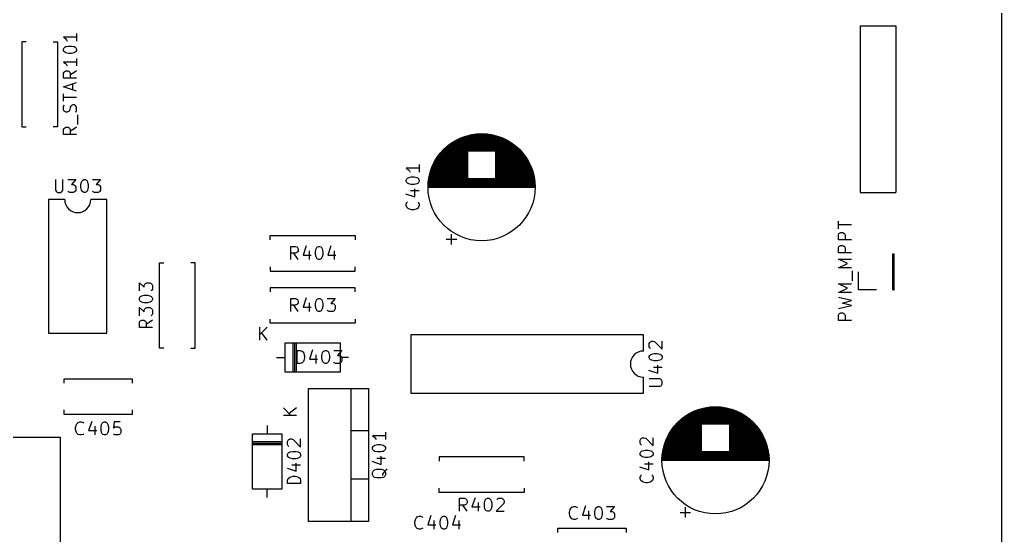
# Model space of a CAD drawing. Header units: metres. Extents: x 0 to 202, y 0 to 131.
# Drawn here: x 126.7 to 202.2, y 43.5 to 83.2 of the extents above; entities that cross this region are included whole.
import ezdxf

# ---------------------------------------------------------------- set-up
doc = ezdxf.new("R2010")
doc.units = ezdxf.units.M

msp = doc.modelspace()

# ---------------------------------------------------------------- linework, layer by layer
at = {"layer": 'OUTLINE'}
msp.add_line((202.2, 126), (202.2, 33.9196), dxfattribs=at)
at = {"layer": 'SILK'}
for p, q in [((191.3266, 82.7069), (191.3266, 69.8969)), ((191.3266, 82.7069), (194.0866, 82.7069)), ((194.0866, 82.7069), (194.0866, 69.8969)), ((131.0248, 81.819), (130.0248, 81.819)), ((130.0248, 81.819), (130.1677, 81.7238)), ((130.1677, 81.7238), (130.2629, 81.6286)), ((130.2629, 81.6286), (130.3105, 81.5333)), ((131.0248, 82.1048), (131.0248, 81.5333)), ((126.83, 81.47), (126.83, 74.93)), ((127.16, 81.47), (126.83, 81.47)), ((129.24, 81.47), (129.57, 81.47)), ((129.57, 81.47), (129.57, 74.93)), ((130.0248, 80.9143), (130.0724, 81.0095)), ((130.0248, 80.819), (130.0248, 80.9143)), ((130.0724, 81.0095), (130.1201, 81.0571)), ((130.1201, 81.0571), (130.2153, 81.1048)), ((130.2153, 81.1048), (130.4058, 81.1524)), ((130.4058, 81.1524), (130.6439, 81.1524)), ((130.6439, 81.1524), (130.8343, 81.1048)), ((130.8343, 81.1048), (130.9296, 81.0571)), ((130.9296, 81.0571), (130.9772, 81.0095)), ((130.9772, 81.0095), (131.0248, 80.9143)), ((131.0248, 80.9143), (131.0248, 80.819)), ((130.0724, 80.7238), (130.0248, 80.819)), ((130.1201, 80.6762), (130.0724, 80.7238)), ((130.2153, 80.6286), (130.1201, 80.6762)), ((130.4058, 80.581), (130.2153, 80.6286)), ((130.6439, 80.581), (130.4058, 80.581)), ((130.8343, 80.6286), (130.6439, 80.581)), ((130.9296, 80.6762), (130.8343, 80.6286)), ((130.9772, 80.7238), (130.9296, 80.6762)), ((131.0248, 80.819), (130.9772, 80.7238)), ((131.0248, 80.2), (131.0248, 79.6286)), ((131.0248, 79.9143), (130.0248, 79.9143)), ((130.0248, 79.9143), (130.1677, 79.819)), ((130.1677, 79.819), (130.2629, 79.7238)), ((130.2629, 79.7238), (130.3105, 79.6286)), ((130.0248, 79.0571), (130.0724, 79.1524)), ((130.0248, 78.6762), (130.0248, 79.0571)), ((131.0248, 78.6762), (130.0248, 78.6762)), ((130.0724, 79.1524), (130.1201, 79.2)), ((130.1201, 79.2), (130.2153, 79.2476)), ((130.2153, 79.2476), (130.3582, 79.2476)), ((130.3582, 79.2476), (130.4534, 79.2)), ((130.4534, 79.2), (130.501, 79.1524)), ((130.501, 79.1524), (130.5486, 79.0571)), ((131.0248, 79.2476), (130.5486, 78.9143)), ((130.5486, 79.0571), (130.5486, 78.6762)), ((130.0248, 78.0095), (131.0248, 78.3429)), ((131.0248, 77.6762), (130.0248, 78.0095)), ((130.7391, 77.7714), (130.7391, 78.2476)), ((130.0248, 76.9143), (130.0248, 77.4857)), ((131.0248, 77.2), (130.0248, 77.2)), ((130.0248, 76.4857), (130.0724, 76.6286)), ((130.0248, 76.2476), (130.0248, 76.4857)), ((130.5486, 76.4381), (130.501, 76.2476)), ((130.5962, 76.5333), (130.5486, 76.4381)), ((130.6439, 76.581), (130.5962, 76.5333)), ((130.7391, 76.6286), (130.6439, 76.581)), ((130.8343, 76.6286), (130.7391, 76.6286)), ((130.9296, 76.581), (130.8343, 76.6286)), ((130.9772, 76.5333), (130.9296, 76.581)), ((131.0248, 76.4381), (130.9772, 76.5333)), ((131.0248, 76.2), (131.0248, 76.4381)), ((130.0724, 76.1524), (130.0248, 76.2476)), ((130.1201, 76.1048), (130.0724, 76.1524)), ((130.2153, 76.0571), (130.1201, 76.1048)), ((130.3105, 76.0571), (130.2153, 76.0571)), ((130.4058, 76.1048), (130.3105, 76.0571)), ((130.4534, 76.1524), (130.4058, 76.1048)), ((130.501, 76.2476), (130.4534, 76.1524)), ((130.9772, 76.0571), (131.0248, 76.2)), ((131.1201, 75.1048), (131.1201, 75.8667)), ((126.83, 74.93), (127.16, 74.93)), ((129.57, 74.93), (129.24, 74.93)), ((130.0248, 74.7238), (130.0724, 74.819)), ((130.0724, 74.819), (130.1201, 74.8667)), ((130.1201, 74.8667), (130.2153, 74.9143)), ((130.2153, 74.9143), (130.3582, 74.9143)), ((130.3582, 74.9143), (130.4534, 74.8667)), ((130.4534, 74.8667), (130.501, 74.819)), ((130.501, 74.819), (130.5486, 74.7238)), ((131.0248, 74.9143), (130.5486, 74.581)), ((130.0248, 74.3429), (130.0248, 74.7238)), ((131.0248, 74.3429), (130.0248, 74.3429)), ((130.5486, 74.7238), (130.5486, 74.3429)), ((160.556, 74.0573), (163.844, 74.0573)), ((160.648, 74.0973), (163.752, 74.0973)), ((160.747, 74.1373), (163.653, 74.1373)), ((160.854, 74.1773), (163.546, 74.1773)), ((160.972, 74.2173), (163.428, 74.2173)), ((161.103, 74.2573), (163.297, 74.2573)), ((161.253, 74.2973), (163.147, 74.2973)), ((161.432, 74.3373), (162.968, 74.3373)), ((161.667, 74.3773), (162.733, 74.3773)), ((159.416, 73.2973), (164.984, 73.2973)), ((159.459, 73.3373), (164.941, 73.3373)), ((159.504, 73.3773), (164.896, 73.3773)), ((159.549, 73.4173), (164.851, 73.4173)), ((159.596, 73.4573), (164.804, 73.4573)), ((159.645, 73.4973), (164.755, 73.4973)), ((159.695, 73.5373), (164.705, 73.5373)), ((159.747, 73.5773), (164.653, 73.5773)), ((159.8, 73.6173), (164.6, 73.6173)), ((159.856, 73.6573), (164.544, 73.6573)), ((159.913, 73.6973), (164.487, 73.6973)), ((159.973, 73.7373), (164.427, 73.7373)), ((160.035, 73.7773), (164.365, 73.7773)), ((160.099, 73.8173), (164.301, 73.8173)), ((160.166, 73.8573), (164.234, 73.8573)), ((160.236, 73.8973), (164.164, 73.8973)), ((160.31, 73.9373), (164.09, 73.9373)), ((160.387, 73.9773), (164.013, 73.9773)), ((160.469, 74.0173), (163.931, 74.0173)), ((158.782, 72.5373), (161.16, 72.5373)), ((158.808, 72.5773), (161.16, 72.5773)), ((158.835, 72.6173), (161.16, 72.6173)), ((158.863, 72.6573), (161.16, 72.6573)), ((158.891, 72.6973), (161.16, 72.6973)), ((158.92, 72.7373), (161.16, 72.7373)), ((158.95, 72.7773), (161.16, 72.7773)), ((158.981, 72.8173), (161.16, 72.8173)), ((159.012, 72.8573), (161.16, 72.8573)), ((159.044, 72.8973), (161.16, 72.8973)), ((159.077, 72.9373), (161.16, 72.9373)), ((159.111, 72.9773), (161.16, 72.9773)), ((159.145, 73.0173), (161.16, 73.0173)), ((159.181, 73.0573), (161.16, 73.0573)), ((159.218, 73.0973), (165.182, 73.0973)), ((159.255, 73.1373), (165.145, 73.1373)), ((159.294, 73.1773), (165.106, 73.1773)), ((159.333, 73.2173), (165.067, 73.2173)), ((159.374, 73.2573), (165.026, 73.2573)), ((163.24, 73.0573), (165.219, 73.0573)), ((163.24, 73.0173), (165.255, 73.0173)), ((163.24, 72.9773), (165.289, 72.9773)), ((163.24, 72.9373), (165.323, 72.9373)), ((163.24, 72.8973), (165.356, 72.8973)), ((163.24, 72.8573), (165.388, 72.8573)), ((163.24, 72.8173), (165.419, 72.8173)), ((163.24, 72.7773), (165.45, 72.7773)), ((163.24, 72.7373), (165.48, 72.7373)), ((163.24, 72.6973), (165.509, 72.6973)), ((163.24, 72.6573), (165.537, 72.6573)), ((163.24, 72.6173), (165.565, 72.6173)), ((163.24, 72.5773), (165.592, 72.5773)), ((163.24, 72.5373), (165.618, 72.5373)), ((157.4048, 72.0354), (157.4048, 71.464)), ((158.395, 71.7773), (161.16, 71.7773)), ((158.411, 71.8173), (161.16, 71.8173)), ((158.427, 71.8573), (161.16, 71.8573)), ((158.443, 71.8973), (161.16, 71.8973)), ((158.46, 71.9373), (161.16, 71.9373)), ((158.478, 71.9773), (161.16, 71.9773)), ((158.496, 72.0173), (161.16, 72.0173)), ((158.515, 72.0573), (161.16, 72.0573)), ((158.534, 72.0973), (161.16, 72.0973)), ((158.554, 72.1373), (161.16, 72.1373)), ((158.574, 72.1773), (161.16, 72.1773)), ((158.595, 72.2173), (161.16, 72.2173)), ((158.616, 72.2573), (161.16, 72.2573)), ((158.638, 72.2973), (161.16, 72.2973)), ((158.661, 72.3373), (161.16, 72.3373)), ((158.684, 72.3773), (161.16, 72.3773)), ((158.707, 72.4173), (161.16, 72.4173)), ((158.732, 72.4573), (161.16, 72.4573)), ((158.757, 72.4973), (161.16, 72.4973)), ((163.24, 72.4973), (165.643, 72.4973)), ((163.24, 72.4573), (165.668, 72.4573)), ((163.24, 72.4173), (165.693, 72.4173)), ((163.24, 72.3773), (165.716, 72.3773)), ((163.24, 72.3373), (165.739, 72.3373)), ((163.24, 72.2973), (165.762, 72.2973)), ((163.24, 72.2573), (165.784, 72.2573)), ((163.24, 72.2173), (165.805, 72.2173)), ((163.24, 72.1773), (165.826, 72.1773)), ((163.24, 72.1373), (165.846, 72.1373)), ((163.24, 72.0973), (165.866, 72.0973)), ((163.24, 72.0573), (165.885, 72.0573)), ((163.24, 72.0173), (165.904, 72.0173)), ((163.24, 71.9773), (165.922, 71.9773)), ((163.24, 71.9373), (165.94, 71.9373)), ((163.24, 71.8973), (165.957, 71.8973)), ((163.24, 71.8573), (165.973, 71.8573)), ((163.24, 71.8173), (165.989, 71.8173)), ((163.24, 71.7773), (166.005, 71.7773)), ((157.4048, 71.7497), (156.4048, 71.7497)), ((156.4048, 71.7497), (156.5477, 71.6544)), ((156.5001, 70.9878), (156.5953, 71.0354)), ((156.5477, 71.6544), (156.6429, 71.5592)), ((156.5953, 71.0354), (156.7858, 71.083)), ((156.6429, 71.5592), (156.6905, 71.464)), ((156.7858, 71.083), (157.0239, 71.083)), ((157.0239, 71.083), (157.2143, 71.0354)), ((157.2143, 71.0354), (157.3096, 70.9878)), ((158.183, 71.0173), (161.16, 71.0173)), ((158.191, 71.0573), (161.16, 71.0573)), ((158.198, 71.0973), (161.16, 71.0973)), ((158.207, 71.1373), (161.16, 71.1373)), ((158.215, 71.1773), (161.16, 71.1773)), ((158.224, 71.2173), (161.16, 71.2173)), ((158.233, 71.2573), (161.16, 71.2573)), ((158.243, 71.2973), (161.16, 71.2973)), ((158.253, 71.3373), (161.16, 71.3373)), ((158.264, 71.3773), (161.16, 71.3773)), ((158.275, 71.4173), (161.16, 71.4173)), ((158.287, 71.4573), (161.16, 71.4573)), ((158.299, 71.4973), (161.16, 71.4973)), ((158.311, 71.5373), (161.16, 71.5373)), ((158.324, 71.5773), (161.16, 71.5773)), ((158.337, 71.6173), (161.16, 71.6173)), ((158.351, 71.6573), (161.16, 71.6573)), ((158.365, 71.6973), (161.16, 71.6973)), ((158.38, 71.7373), (161.16, 71.7373)), ((163.24, 71.7373), (166.02, 71.7373)), ((163.24, 71.6973), (166.035, 71.6973)), ((163.24, 71.6573), (166.049, 71.6573)), ((163.24, 71.6173), (166.063, 71.6173)), ((163.24, 71.5773), (166.076, 71.5773)), ((163.24, 71.5373), (166.089, 71.5373)), ((163.24, 71.4973), (166.101, 71.4973)), ((163.24, 71.4573), (166.113, 71.4573)), ((163.24, 71.4173), (166.125, 71.4173)), ((163.24, 71.3773), (166.136, 71.3773)), ((163.24, 71.3373), (166.147, 71.3373)), ((163.24, 71.2973), (166.157, 71.2973)), ((163.24, 71.2573), (166.167, 71.2573)), ((163.24, 71.2173), (166.176, 71.2173)), ((163.24, 71.1773), (166.185, 71.1773)), ((163.24, 71.1373), (166.193, 71.1373)), ((163.24, 71.0973), (166.202, 71.0973)), ((163.24, 71.0573), (166.209, 71.0573)), ((163.24, 71.0173), (166.217, 71.0173)), ((129.4057, 70.8852), (129.4057, 70.0757)), ((129.9771, 70.0757), (129.9771, 70.8852)), ((130.3581, 70.8852), (130.9771, 70.8852)), ((130.9771, 70.8852), (130.6438, 70.5042)), ((130.6438, 70.5042), (130.7867, 70.5042)), ((130.7867, 70.5042), (130.8819, 70.4566)), ((130.8819, 70.4566), (130.9295, 70.409)), ((130.9295, 70.409), (130.9771, 70.3138)), ((130.9771, 70.3138), (130.9771, 70.0757)), ((131.3581, 70.5042), (131.4057, 70.6947)), ((131.3581, 70.2661), (131.3581, 70.5042)), ((131.4057, 70.0757), (131.3581, 70.2661)), ((131.4057, 70.6947), (131.4533, 70.7899)), ((131.4533, 70.7899), (131.501, 70.8376)), ((131.501, 70.8376), (131.5962, 70.8852)), ((131.5962, 70.8852), (131.6914, 70.8852)), ((131.6914, 70.8852), (131.7867, 70.8376)), ((131.7867, 70.8376), (131.8343, 70.7899)), ((131.8343, 70.7899), (131.8819, 70.6947)), ((131.8819, 70.6947), (131.9295, 70.5042)), ((131.9295, 70.2661), (131.8819, 70.0757)), ((131.9295, 70.5042), (131.9295, 70.2661)), ((132.2629, 70.8852), (132.8819, 70.8852)), ((132.8819, 70.8852), (132.5486, 70.5042)), ((132.5486, 70.5042), (132.6914, 70.5042)), ((132.6914, 70.5042), (132.7867, 70.4566)), ((132.7867, 70.4566), (132.8343, 70.409)), ((132.8343, 70.409), (132.8819, 70.3138)), ((132.8819, 70.3138), (132.8819, 70.0757)), ((156.4048, 70.8449), (156.4524, 70.9402)), ((156.4048, 70.7497), (156.4048, 70.8449)), ((156.4524, 70.6544), (156.4048, 70.7497)), ((156.4524, 70.9402), (156.5001, 70.9878)), ((156.5001, 70.6068), (156.4524, 70.6544)), ((156.5953, 70.5592), (156.5001, 70.6068)), ((156.7858, 70.5116), (156.5953, 70.5592)), ((157.0239, 70.5116), (156.7858, 70.5116)), ((157.2143, 70.5592), (157.0239, 70.5116)), ((157.3096, 70.6068), (157.2143, 70.5592)), ((157.3096, 70.9878), (157.3572, 70.9402)), ((157.3572, 70.6544), (157.3096, 70.6068)), ((157.3572, 70.9402), (157.4048, 70.8449)), ((157.4048, 70.7497), (157.3572, 70.6544)), ((157.4048, 70.8449), (157.4048, 70.7497)), ((158.12, 70.3373), (166.28, 70.3373)), ((158.12, 70.2973), (166.28, 70.2973)), ((158.121, 70.3773), (166.279, 70.3773)), ((158.122, 70.4173), (166.278, 70.4173)), ((158.123, 70.4573), (166.277, 70.4573)), ((158.125, 70.4973), (166.275, 70.4973)), ((158.127, 70.5373), (166.273, 70.5373)), ((158.13, 70.5773), (166.27, 70.5773)), ((158.132, 70.6173), (166.268, 70.6173)), ((158.136, 70.6573), (166.264, 70.6573)), ((158.139, 70.6973), (166.261, 70.6973)), ((158.144, 70.7373), (166.256, 70.7373)), ((158.148, 70.7773), (166.252, 70.7773)), ((158.153, 70.8173), (166.247, 70.8173)), ((158.158, 70.8573), (166.242, 70.8573)), ((158.164, 70.8973), (166.236, 70.8973)), ((158.17, 70.9373), (166.23, 70.9373)), ((158.177, 70.9773), (166.223, 70.9773)), ((129.4057, 70.0757), (129.4533, 69.9804)), ((129.4533, 69.9804), (129.501, 69.9328)), ((129.501, 69.9328), (129.5962, 69.8852)), ((129.5962, 69.8852), (129.7867, 69.8852)), ((129.7867, 69.8852), (129.8819, 69.9328)), ((129.8819, 69.9328), (129.9295, 69.9804)), ((129.9295, 69.9804), (129.9771, 70.0757)), ((130.4057, 69.9328), (130.3581, 69.9804)), ((130.501, 69.8852), (130.4057, 69.9328)), ((130.7867, 69.8852), (130.501, 69.8852)), ((130.8819, 69.9328), (130.7867, 69.8852)), ((130.9295, 69.9804), (130.8819, 69.9328)), ((130.9771, 70.0757), (130.9295, 69.9804)), ((131.4533, 69.9804), (131.4057, 70.0757)), ((131.501, 69.9328), (131.4533, 69.9804)), ((131.5962, 69.8852), (131.501, 69.9328)), ((131.6914, 69.8852), (131.5962, 69.8852)), ((131.7867, 69.9328), (131.6914, 69.8852)), ((131.8343, 69.9804), (131.7867, 69.9328)), ((131.8819, 70.0757), (131.8343, 69.9804)), ((132.3105, 69.9328), (132.2629, 69.9804)), ((132.4057, 69.8852), (132.3105, 69.9328)), ((132.6914, 69.8852), (132.4057, 69.8852)), ((132.7867, 69.9328), (132.6914, 69.8852)), ((132.8343, 69.9804), (132.7867, 69.9328)), ((132.8819, 70.0757), (132.8343, 69.9804)), ((156.3572, 69.7973), (157.0715, 69.5592)), ((156.7382, 70.0354), (157.4048, 70.0354)), ((157.0715, 69.5592), (157.0715, 70.1783)), ((191.3266, 69.8969), (194.0866, 69.8969)), ((128.87, 69.34), (128.87, 59.06)), ((130.12, 69.34), (128.87, 69.34)), ((133.37, 69.34), (132.12, 69.34)), ((133.37, 59.06), (133.37, 69.34)), ((156.4048, 68.9878), (156.4524, 69.1306)), ((156.4048, 68.8925), (156.4048, 68.9878)), ((156.4524, 68.7497), (156.4048, 68.8925)), ((156.4524, 69.1306), (156.5001, 69.1783)), ((157.3096, 69.1783), (157.3572, 69.1306)), ((157.3572, 69.1306), (157.4048, 68.9878)), ((157.4048, 68.8925), (157.3572, 68.7497)), ((157.4048, 68.9878), (157.4048, 68.8925)), ((156.5477, 68.6544), (156.4524, 68.7497)), ((156.6429, 68.6068), (156.5477, 68.6544)), ((156.8334, 68.5592), (156.6429, 68.6068)), ((156.9762, 68.5592), (156.8334, 68.5592)), ((157.1667, 68.6068), (156.9762, 68.5592)), ((157.262, 68.6544), (157.1667, 68.6068)), ((157.3572, 68.7497), (157.262, 68.6544)), ((189.6548, 67.1052), (189.6548, 67.6767)), ((190.6548, 67.3909), (189.6548, 67.3909)), ((145.93, 66.57), (152.47, 66.57)), ((145.93, 66.24), (145.93, 66.57)), ((152.47, 66.57), (152.47, 66.24)), ((159.885, 65.8876), (159.885, 66.6876)), ((189.6548, 66.629), (189.7024, 66.7243)), ((189.6548, 66.2481), (189.6548, 66.629)), ((189.7024, 66.7243), (189.7501, 66.7719)), ((189.7501, 66.7719), (189.8453, 66.8195)), ((189.8453, 66.8195), (189.9882, 66.8195)), ((189.9882, 66.8195), (190.0834, 66.7719)), ((190.0834, 66.7719), (190.131, 66.7243)), ((190.131, 66.7243), (190.1786, 66.629)), ((190.1786, 66.629), (190.1786, 66.2481)), ((147.5095, 64.7452), (147.5095, 65.7452)), ((147.5095, 65.7452), (147.8905, 65.7452)), ((147.8905, 65.7452), (147.9857, 65.6976)), ((148.7, 65.7928), (148.4619, 65.0785)), ((149.5571, 65.6976), (149.6524, 65.7452)), ((149.6524, 65.7452), (149.7476, 65.7452)), ((149.7476, 65.7452), (149.8429, 65.6976)), ((150.6048, 65.7928), (150.3667, 65.0785)), ((159.485, 66.2876), (160.285, 66.2876)), ((190.6548, 66.2481), (189.6548, 66.2481)), ((189.7024, 65.7243), (189.7501, 65.7719)), ((189.7501, 65.7719), (189.8453, 65.8195)), ((189.8453, 65.8195), (189.9882, 65.8195)), ((189.9882, 65.8195), (190.0834, 65.7719)), ((190.0834, 65.7719), (190.131, 65.7243)), ((147.8905, 65.2214), (147.5095, 65.2214)), ((148.081, 64.7452), (147.7476, 65.2214)), ((147.9857, 65.269), (147.8905, 65.2214)), ((147.9857, 65.6976), (148.0333, 65.6499)), ((148.0333, 65.3166), (147.9857, 65.269)), ((148.0333, 65.6499), (148.081, 65.5547)), ((148.081, 65.4118), (148.0333, 65.3166)), ((148.081, 65.5547), (148.081, 65.4118)), ((148.4619, 65.0785), (149.081, 65.0785)), ((148.9381, 65.4118), (148.9381, 64.7452)), ((149.4143, 65.3642), (149.4619, 65.5547)), ((149.4143, 65.1261), (149.4143, 65.3642)), ((149.4619, 64.9357), (149.4143, 65.1261)), ((149.4619, 65.5547), (149.5095, 65.6499)), ((149.5095, 65.6499), (149.5571, 65.6976)), ((149.8429, 65.6976), (149.8905, 65.6499)), ((149.8905, 65.6499), (149.9381, 65.5547)), ((149.9381, 65.5547), (149.9857, 65.3642)), ((149.9857, 65.1261), (149.9381, 64.9357)), ((149.9857, 65.3642), (149.9857, 65.1261)), ((150.3667, 65.0785), (150.9857, 65.0785)), ((150.8429, 65.4118), (150.8429, 64.7452)), ((189.6548, 65.629), (189.7024, 65.7243)), ((189.6548, 65.2481), (189.6548, 65.629)), ((190.6548, 65.2481), (189.6548, 65.2481)), ((190.131, 65.7243), (190.1786, 65.629)), ((190.1786, 65.629), (190.1786, 65.2481)), ((193.85, 65.1757), (193.96, 65.1757)), ((193.85, 62.4157), (193.85, 65.1757)), ((193.96, 62.4157), (193.96, 65.1757)), ((137.41, 64.47), (137.74, 64.47)), ((137.41, 57.93), (137.41, 64.47)), ((140.15, 64.47), (139.82, 64.47)), ((140.15, 57.93), (140.15, 64.47)), ((149.5095, 64.8404), (149.4619, 64.9357)), ((149.5571, 64.7928), (149.5095, 64.8404)), ((149.6524, 64.7452), (149.5571, 64.7928)), ((149.7476, 64.7452), (149.6524, 64.7452)), ((149.8429, 64.7928), (149.7476, 64.7452)), ((149.8905, 64.8404), (149.8429, 64.7928)), ((149.9381, 64.9357), (149.8905, 64.8404)), ((190.3691, 64.4386), (189.6548, 64.7719)), ((189.6548, 64.7719), (190.6548, 64.7719)), ((189.6548, 64.1052), (190.3691, 64.4386)), ((145.93, 64.16), (145.93, 63.83)), ((145.93, 63.83), (152.47, 63.83)), ((152.47, 63.83), (152.47, 64.16)), ((190.6548, 64.1052), (189.6548, 64.1052)), ((190.7501, 63.1052), (190.7501, 63.8671)), ((191.2, 62.4157), (191.2, 63.7957)), ((135.8648, 62.319), (135.8648, 62.9381)), ((135.8648, 62.9381), (136.2458, 62.6048)), ((136.2458, 62.7476), (136.2934, 62.8429)), ((136.2458, 62.6048), (136.2458, 62.7476)), ((136.2934, 62.8429), (136.341, 62.8905)), ((136.341, 62.8905), (136.4362, 62.9381)), ((136.4362, 62.9381), (136.6743, 62.9381)), ((136.6743, 62.9381), (136.7696, 62.8905)), ((136.7696, 62.8905), (136.8172, 62.8429)), ((136.8172, 62.8429), (136.8648, 62.7476)), ((136.8648, 62.7476), (136.8648, 62.4619)), ((190.3691, 62.5338), (189.6548, 62.8671)), ((189.6548, 62.8671), (190.6548, 62.8671)), ((136.0553, 61.9381), (136.2458, 61.9857)), ((136.2458, 61.9857), (136.4839, 61.9857)), ((136.4839, 61.9857), (136.6743, 61.9381)), ((136.8172, 62.3667), (136.7696, 62.319)), ((136.8648, 62.4619), (136.8172, 62.3667)), ((145.93, 62.57), (145.93, 62.24)), ((152.47, 62.57), (145.93, 62.57)), ((152.47, 62.24), (152.47, 62.57)), ((189.6548, 62.2005), (190.3691, 62.5338)), ((190.6548, 62.2005), (189.6548, 62.2005)), ((192.58, 62.4157), (191.2, 62.4157)), ((193.85, 62.4157), (193.96, 62.4157)), ((135.8648, 61.7476), (135.9124, 61.8429)), ((135.8648, 61.6524), (135.8648, 61.7476)), ((135.9124, 61.5571), (135.8648, 61.6524)), ((135.9124, 61.8429), (135.9601, 61.8905)), ((135.9601, 61.5095), (135.9124, 61.5571)), ((135.9601, 61.8905), (136.0553, 61.9381)), ((136.0553, 61.4619), (135.9601, 61.5095)), ((136.2458, 61.4143), (136.0553, 61.4619)), ((136.4839, 61.4143), (136.2458, 61.4143)), ((136.6743, 61.4619), (136.4839, 61.4143)), ((136.6743, 61.9381), (136.7696, 61.8905)), ((136.7696, 61.5095), (136.6743, 61.4619)), ((136.7696, 61.8905), (136.8172, 61.8429)), ((136.8172, 61.5571), (136.7696, 61.5095)), ((136.8172, 61.8429), (136.8648, 61.7476)), ((136.8648, 61.6524), (136.8172, 61.5571)), ((136.8648, 61.7476), (136.8648, 61.6524)), ((147.5095, 60.7452), (147.5095, 61.7452)), ((147.5095, 61.7452), (147.8905, 61.7452)), ((147.8905, 61.2214), (147.5095, 61.2214)), ((148.081, 60.7452), (147.7476, 61.2214)), ((147.8905, 61.7452), (147.9857, 61.6976)), ((147.9857, 61.269), (147.8905, 61.2214)), ((147.9857, 61.6976), (148.0333, 61.6499)), ((148.0333, 61.3166), (147.9857, 61.269)), ((148.0333, 61.6499), (148.081, 61.5547)), ((148.081, 61.4118), (148.0333, 61.3166)), ((148.081, 61.5547), (148.081, 61.4118)), ((148.7, 61.7928), (148.4619, 61.0785)), ((148.9381, 61.4118), (148.9381, 60.7452)), ((149.4143, 61.3642), (149.4619, 61.5547)), ((149.4143, 61.1261), (149.4143, 61.3642)), ((149.4619, 61.5547), (149.5095, 61.6499)), ((149.5095, 61.6499), (149.5571, 61.6976)), ((149.5571, 61.6976), (149.6524, 61.7452)), ((149.6524, 61.7452), (149.7476, 61.7452)), ((149.7476, 61.7452), (149.8429, 61.6976)), ((149.8429, 61.6976), (149.8905, 61.6499)), ((149.8905, 61.6499), (149.9381, 61.5547)), ((149.9381, 61.5547), (149.9857, 61.3642)), ((149.9857, 61.3642), (149.9857, 61.1261)), ((150.319, 61.7452), (150.9381, 61.7452)), ((150.9381, 61.7452), (150.6048, 61.3642)), ((150.6048, 61.3642), (150.7476, 61.3642)), ((150.7476, 61.3642), (150.8429, 61.3166)), ((150.8429, 61.3166), (150.8905, 61.269)), ((150.8905, 61.269), (150.9381, 61.1738)), ((190.6548, 61.5814), (189.6548, 61.8195)), ((189.6548, 60.9624), (190.6548, 61.2005)), ((189.9405, 61.3909), (190.6548, 61.5814)), ((190.6548, 61.2005), (189.9405, 61.3909)), ((135.8648, 60.4143), (135.8648, 61.0333)), ((135.8648, 61.0333), (136.2458, 60.7)), ((136.2458, 60.8429), (136.2934, 60.9381)), ((136.2458, 60.7), (136.2458, 60.8429)), ((136.2934, 60.9381), (136.341, 60.9857)), ((136.341, 60.9857), (136.4362, 61.0333)), ((136.4362, 61.0333), (136.6743, 61.0333)), ((136.6743, 61.0333), (136.7696, 60.9857)), ((136.7696, 60.9857), (136.8172, 60.9381)), ((136.8172, 60.4619), (136.7696, 60.4143)), ((136.8172, 60.9381), (136.8648, 60.8429)), ((136.8648, 60.5571), (136.8172, 60.4619)), ((136.8648, 60.8429), (136.8648, 60.5571)), ((148.4619, 61.0785), (149.081, 61.0785)), ((149.4619, 60.9357), (149.4143, 61.1261)), ((149.5095, 60.8404), (149.4619, 60.9357)), ((149.5571, 60.7928), (149.5095, 60.8404)), ((149.6524, 60.7452), (149.5571, 60.7928)), ((149.7476, 60.7452), (149.6524, 60.7452)), ((149.8429, 60.7928), (149.7476, 60.7452)), ((149.8905, 60.8404), (149.8429, 60.7928)), ((149.9381, 60.9357), (149.8905, 60.8404)), ((149.9857, 61.1261), (149.9381, 60.9357)), ((150.3667, 60.7928), (150.319, 60.8404)), ((150.4619, 60.7452), (150.3667, 60.7928)), ((150.7476, 60.7452), (150.4619, 60.7452)), ((150.8429, 60.7928), (150.7476, 60.7452)), ((150.8905, 60.8404), (150.8429, 60.7928)), ((150.9381, 60.9357), (150.8905, 60.8404)), ((150.9381, 61.1738), (150.9381, 60.9357)), ((189.6548, 60.4386), (189.7024, 60.5338)), ((189.7024, 60.5338), (189.7501, 60.5814)), ((189.7501, 60.5814), (189.8453, 60.629)), ((189.8453, 60.629), (189.9882, 60.629)), ((189.9882, 60.629), (190.0834, 60.5814)), ((190.0834, 60.5814), (190.131, 60.5338)), ((190.131, 60.5338), (190.1786, 60.4386)), ((135.8648, 59.8905), (135.9124, 59.9857)), ((135.8648, 59.5095), (135.8648, 59.8905)), ((135.9124, 59.9857), (135.9601, 60.0333)), ((135.9601, 60.0333), (136.0553, 60.081)), ((136.0553, 60.081), (136.1982, 60.081)), ((136.1982, 60.081), (136.2934, 60.0333)), ((136.2934, 60.0333), (136.341, 59.9857)), ((136.341, 59.9857), (136.3886, 59.8905)), ((136.8648, 60.081), (136.3886, 59.7476)), ((136.3886, 59.8905), (136.3886, 59.5095)), ((145.93, 59.83), (145.93, 60.16)), ((152.47, 59.83), (145.93, 59.83)), ((152.47, 60.16), (152.47, 59.83)), ((189.6548, 60.0576), (189.6548, 60.4386)), ((190.6548, 60.0576), (189.6548, 60.0576)), ((190.1786, 60.4386), (190.1786, 60.0576)), ((128.87, 59.06), (133.37, 59.06)), ((136.8648, 59.5095), (135.8648, 59.5095)), ((145.1281, 58.5452), (145.1281, 59.5452)), ((145.6995, 59.5452), (145.1281, 58.9738)), ((145.6995, 58.5452), (145.271, 59.1166)), ((156.75, 58.95), (156.75, 54.45)), ((174.65, 58.95), (156.75, 58.95)), ((174.65, 57.7), (174.65, 58.95)), ((147.08, 58.32), (151.32, 58.32)), ((147.08, 56.08), (147.08, 58.32)), ((147.68, 58.32), (147.68, 56.08)), ((147.8, 58.32), (147.8, 56.08)), ((147.92, 58.32), (147.92, 56.08)), ((151.32, 58.32), (151.32, 56.08)), ((175.1048, 58.2714), (175.1524, 58.3667)), ((175.1048, 58.0333), (175.1048, 58.2714)), ((175.1524, 58.3667), (175.2001, 58.4143)), ((175.2001, 58.4143), (175.2953, 58.4619)), ((175.2953, 58.4619), (175.3905, 58.4619)), ((175.3905, 58.4619), (175.5334, 58.4143)), ((175.5334, 58.4143), (176.1048, 57.8429)), ((176.1048, 57.8429), (176.1048, 58.4619)), ((137.74, 57.93), (137.41, 57.93)), ((139.82, 57.93), (140.15, 57.93)), ((148.0095, 56.7452), (148.0095, 57.7452)), ((148.0095, 57.7452), (148.2476, 57.7452)), ((148.2476, 57.7452), (148.3905, 57.6976)), ((148.3905, 57.6976), (148.4857, 57.6023)), ((148.4857, 57.6023), (148.5333, 57.5071)), ((148.5333, 57.5071), (148.581, 57.3166)), ((149.2, 57.7928), (148.9619, 57.0785)), ((149.9143, 57.3642), (149.9619, 57.5547)), ((149.9619, 57.5547), (150.0095, 57.6499)), ((150.0095, 57.6499), (150.0571, 57.6976)), ((150.0571, 57.6976), (150.1524, 57.7452)), ((150.1524, 57.7452), (150.2476, 57.7452)), ((150.2476, 57.7452), (150.3429, 57.6976)), ((150.3429, 57.6976), (150.3905, 57.6499)), ((150.3905, 57.6499), (150.4381, 57.5547)), ((150.4381, 57.5547), (150.4857, 57.3642)), ((150.819, 57.7452), (151.4381, 57.7452)), ((151.4381, 57.7452), (151.1048, 57.3642)), ((175.1524, 57.9381), (175.1048, 58.0333)), ((175.2001, 57.8905), (175.1524, 57.9381)), ((175.2001, 57.4143), (175.2953, 57.4619)), ((175.2953, 57.4619), (175.4858, 57.5095)), ((175.4858, 57.5095), (175.7239, 57.5095)), ((175.7239, 57.5095), (175.9143, 57.4619)), ((175.9143, 57.4619), (176.0096, 57.4143)), ((146.43, 57.2), (147.08, 57.2)), ((148.2476, 56.7452), (148.0095, 56.7452)), ((148.3905, 56.7928), (148.2476, 56.7452)), ((148.4857, 56.888), (148.3905, 56.7928)), ((148.5333, 56.9833), (148.4857, 56.888)), ((148.581, 57.1738), (148.5333, 56.9833)), ((148.581, 57.3166), (148.581, 57.1738)), ((148.9619, 57.0785), (149.581, 57.0785)), ((149.4381, 57.4118), (149.4381, 56.7452)), ((149.9143, 57.1261), (149.9143, 57.3642)), ((149.9619, 56.9357), (149.9143, 57.1261)), ((150.0095, 56.8404), (149.9619, 56.9357)), ((150.0571, 56.7928), (150.0095, 56.8404)), ((150.1524, 56.7452), (150.0571, 56.7928)), ((150.2476, 56.7452), (150.1524, 56.7452)), ((150.3429, 56.7928), (150.2476, 56.7452)), ((150.3905, 56.8404), (150.3429, 56.7928)), ((150.4381, 56.9357), (150.3905, 56.8404)), ((150.4857, 57.1261), (150.4381, 56.9357)), ((150.4857, 57.3642), (150.4857, 57.1261)), ((150.8667, 56.7928), (150.819, 56.8404)), ((150.9619, 56.7452), (150.8667, 56.7928)), ((151.2476, 56.7452), (150.9619, 56.7452)), ((151.1048, 57.3642), (151.2476, 57.3642)), ((151.2476, 57.3642), (151.3429, 57.3166)), ((151.3429, 56.7928), (151.2476, 56.7452)), ((151.97, 57.2), (151.32, 57.2)), ((151.3429, 57.3166), (151.3905, 57.269)), ((151.3905, 56.8404), (151.3429, 56.7928)), ((151.3905, 57.269), (151.4381, 57.1738)), ((151.4381, 56.9357), (151.3905, 56.8404)), ((151.4381, 57.1738), (151.4381, 56.9357)), ((175.1048, 57.2714), (175.1524, 57.3667)), ((175.1048, 57.1762), (175.1048, 57.2714)), ((175.1524, 57.081), (175.1048, 57.1762)), ((175.1524, 57.3667), (175.2001, 57.4143)), ((175.2001, 57.0333), (175.1524, 57.081)), ((175.2953, 56.9857), (175.2001, 57.0333)), ((175.4858, 56.9381), (175.2953, 56.9857)), ((175.7239, 56.9381), (175.4858, 56.9381)), ((175.9143, 56.9857), (175.7239, 56.9381)), ((176.0096, 57.0333), (175.9143, 56.9857)), ((176.0096, 57.4143), (176.0572, 57.3667)), ((176.0572, 57.081), (176.0096, 57.0333)), ((176.0572, 57.3667), (176.1048, 57.2714)), ((176.1048, 57.1762), (176.0572, 57.081)), ((176.1048, 57.2714), (176.1048, 57.1762)), ((151.32, 56.08), (147.08, 56.08)), ((175.0572, 56.2238), (175.7715, 55.9857)), ((175.4382, 56.4619), (176.1048, 56.4619)), ((175.7715, 55.9857), (175.7715, 56.6048)), ((130.08, 55.57), (135.32, 55.57)), ((130.08, 55.233), (130.08, 55.57)), ((135.32, 55.57), (135.32, 55.233)), ((174.65, 54.45), (174.65, 55.7)), ((175.9143, 55.5571), (175.1048, 55.5571)), ((176.0096, 55.5095), (175.9143, 55.5571)), ((176.0572, 55.4619), (176.0096, 55.5095)), ((176.1048, 55.3667), (176.0572, 55.4619)), ((176.0572, 55.081), (176.1048, 55.1762)), ((176.1048, 55.1762), (176.1048, 55.3667)), ((148.89, 54.81), (153.51, 54.81)), ((148.89, 44.59), (148.89, 54.81)), ((152.13, 54.81), (152.13, 44.59)), ((153.51, 54.81), (153.51, 44.59)), ((156.75, 54.45), (174.65, 54.45)), ((175.1048, 54.9857), (175.9143, 54.9857)), ((175.9143, 54.9857), (176.0096, 55.0333)), ((176.0096, 55.0333), (176.0572, 55.081)), ((130.08, 52.83), (130.08, 53.167)), ((135.32, 53.167), (135.32, 52.83)), ((146.9548, 53.3195), (147.5262, 52.7481)), ((147.9548, 53.3195), (147.3834, 52.891)), ((178.236, 52.8973), (182.164, 52.8973)), ((178.31, 52.9373), (182.09, 52.9373)), ((178.387, 52.9773), (182.013, 52.9773)), ((178.469, 53.0173), (181.931, 53.0173)), ((178.556, 53.0573), (181.844, 53.0573)), ((178.648, 53.0973), (181.752, 53.0973)), ((178.747, 53.1373), (181.653, 53.1373)), ((178.854, 53.1773), (181.546, 53.1773)), ((178.972, 53.2173), (181.428, 53.2173)), ((179.103, 53.2573), (181.297, 53.2573)), ((179.253, 53.2973), (181.147, 53.2973)), ((179.432, 53.3373), (180.968, 53.3373)), ((179.667, 53.3773), (180.733, 53.3773)), ((135.32, 52.83), (130.08, 52.83)), ((131.0571, 52.1023), (131.1524, 52.1976)), ((131.1524, 52.1976), (131.2952, 52.2452)), ((131.2952, 52.2452), (131.3905, 52.2452)), ((131.3905, 52.2452), (131.5333, 52.1976)), ((131.5333, 52.1976), (131.581, 52.1499)), ((132.2, 52.2928), (131.9619, 51.5785)), ((132.9619, 52.0547), (133.0095, 52.1499)), ((133.0095, 52.1499), (133.0571, 52.1976)), ((133.0571, 52.1976), (133.1524, 52.2452)), ((133.1524, 52.2452), (133.2476, 52.2452)), ((133.2476, 52.2452), (133.3429, 52.1976)), ((133.3429, 52.1976), (133.3905, 52.1499)), ((133.3905, 52.1499), (133.4381, 52.0547)), ((133.9143, 52.2452), (133.8667, 51.769)), ((134.3905, 52.2452), (133.9143, 52.2452)), ((147.9548, 52.7481), (146.9548, 52.7481)), ((177.255, 52.1373), (183.145, 52.1373)), ((177.294, 52.1773), (183.106, 52.1773)), ((177.333, 52.2173), (183.067, 52.2173)), ((177.374, 52.2573), (183.026, 52.2573)), ((177.416, 52.2973), (182.984, 52.2973)), ((177.459, 52.3373), (182.941, 52.3373)), ((177.504, 52.3773), (182.896, 52.3773)), ((177.549, 52.4173), (182.851, 52.4173)), ((177.596, 52.4573), (182.804, 52.4573)), ((177.645, 52.4973), (182.755, 52.4973)), ((177.695, 52.5373), (182.705, 52.5373)), ((177.747, 52.5773), (182.653, 52.5773)), ((177.8, 52.6173), (182.6, 52.6173)), ((177.856, 52.6573), (182.544, 52.6573)), ((177.913, 52.6973), (182.487, 52.6973)), ((177.973, 52.7373), (182.427, 52.7373)), ((178.035, 52.7773), (182.365, 52.7773)), ((178.099, 52.8173), (182.301, 52.8173)), ((178.166, 52.8573), (182.234, 52.8573)), ((130.9619, 51.8166), (131.0095, 52.0071)), ((130.9619, 51.6738), (130.9619, 51.8166)), ((131.0095, 51.4833), (130.9619, 51.6738)), ((131.0095, 52.0071), (131.0571, 52.1023)), ((131.0571, 51.388), (131.0095, 51.4833)), ((131.1524, 51.2928), (131.0571, 51.388)), ((131.9619, 51.5785), (132.581, 51.5785)), ((132.4381, 51.9118), (132.4381, 51.2452)), ((132.9143, 51.8642), (132.9619, 52.0547)), ((132.9143, 51.6261), (132.9143, 51.8642)), ((132.9619, 51.4357), (132.9143, 51.6261)), ((133.0095, 51.3404), (132.9619, 51.4357)), ((133.4381, 51.4357), (133.3905, 51.3404)), ((133.4381, 52.0547), (133.4857, 51.8642)), ((133.4857, 51.6261), (133.4381, 51.4357)), ((133.4857, 51.8642), (133.4857, 51.6261)), ((133.8667, 51.769), (133.9143, 51.8166)), ((133.9143, 51.8166), (134.0095, 51.8642)), ((134.0095, 51.8642), (134.2476, 51.8642)), ((134.2476, 51.8642), (134.3429, 51.8166)), ((134.3429, 51.8166), (134.3905, 51.769)), ((134.3905, 51.769), (134.4381, 51.6738)), ((134.4381, 51.4357), (134.3905, 51.3404)), ((134.4381, 51.6738), (134.4381, 51.4357)), ((145.7, 51.97), (145.7, 51.32)), ((153.51, 51.55), (152.13, 51.55)), ((154.8048, 51.4619), (154.8048, 50.8905)), ((176.684, 51.3773), (179.16, 51.3773)), ((176.707, 51.4173), (179.16, 51.4173)), ((176.732, 51.4573), (179.16, 51.4573)), ((176.757, 51.4973), (179.16, 51.4973)), ((176.782, 51.5373), (179.16, 51.5373)), ((176.808, 51.5773), (179.16, 51.5773)), ((176.835, 51.6173), (179.16, 51.6173)), ((176.863, 51.6573), (179.16, 51.6573)), ((176.891, 51.6973), (179.16, 51.6973)), ((176.92, 51.7373), (179.16, 51.7373)), ((176.95, 51.7773), (179.16, 51.7773)), ((176.981, 51.8173), (179.16, 51.8173)), ((177.012, 51.8573), (179.16, 51.8573)), ((177.044, 51.8973), (179.16, 51.8973)), ((177.077, 51.9373), (179.16, 51.9373)), ((177.111, 51.9773), (179.16, 51.9773)), ((177.145, 52.0173), (179.16, 52.0173)), ((177.181, 52.0573), (179.16, 52.0573)), ((177.218, 52.0973), (183.182, 52.0973)), ((181.24, 52.0573), (183.219, 52.0573)), ((181.24, 52.0173), (183.255, 52.0173)), ((181.24, 51.9773), (183.289, 51.9773)), ((181.24, 51.9373), (183.323, 51.9373)), ((181.24, 51.8973), (183.356, 51.8973)), ((181.24, 51.8573), (183.388, 51.8573)), ((181.24, 51.8173), (183.419, 51.8173)), ((181.24, 51.7773), (183.45, 51.7773)), ((181.24, 51.7373), (183.48, 51.7373)), ((181.24, 51.6973), (183.509, 51.6973)), ((181.24, 51.6573), (183.537, 51.6573)), ((181.24, 51.6173), (183.565, 51.6173)), ((181.24, 51.5773), (183.592, 51.5773)), ((181.24, 51.5373), (183.618, 51.5373)), ((181.24, 51.4973), (183.643, 51.4973)), ((181.24, 51.4573), (183.668, 51.4573)), ((181.24, 51.4173), (183.693, 51.4173)), ((181.24, 51.3773), (183.716, 51.3773)), ((114.53, 51.07), (129.77, 51.07)), ((129.77, 51.07), (129.77, 16.33)), ((131.2952, 51.2452), (131.1524, 51.2928)), ((131.3905, 51.2452), (131.2952, 51.2452)), ((131.5333, 51.2928), (131.3905, 51.2452)), ((131.581, 51.3404), (131.5333, 51.2928)), ((133.0571, 51.2928), (133.0095, 51.3404)), ((133.1524, 51.2452), (133.0571, 51.2928)), ((133.2476, 51.2452), (133.1524, 51.2452)), ((133.3429, 51.2928), (133.2476, 51.2452)), ((133.3905, 51.3404), (133.3429, 51.2928)), ((133.9143, 51.2928), (133.8667, 51.3404)), ((134.0095, 51.2452), (133.9143, 51.2928)), ((134.2476, 51.2452), (134.0095, 51.2452)), ((134.3429, 51.2928), (134.2476, 51.2452)), ((134.3905, 51.3404), (134.3429, 51.2928)), ((144.58, 51.32), (146.82, 51.32)), ((144.58, 47.08), (144.58, 51.32)), ((146.82, 50.72), (144.58, 50.72)), ((146.82, 51.32), (146.82, 47.08)), ((147.2748, 50.7476), (147.3224, 50.8429)), ((147.2748, 50.5095), (147.2748, 50.7476)), ((147.3224, 50.8429), (147.3701, 50.8905)), ((147.3701, 50.8905), (147.4653, 50.9381)), ((147.4653, 50.9381), (147.5605, 50.9381)), ((147.5605, 50.9381), (147.7034, 50.8905)), ((147.7034, 50.8905), (148.2748, 50.319)), ((148.2748, 50.319), (148.2748, 50.9381)), ((154.8048, 51.1762), (153.8048, 51.1762)), ((153.8048, 51.1762), (153.9477, 51.081)), ((153.9477, 51.081), (154.0429, 50.9857)), ((154.0429, 50.9857), (154.0905, 50.8905)), ((174.4048, 50.8449), (174.4524, 50.9402)), ((174.4048, 50.6068), (174.4048, 50.8449)), ((174.4524, 50.9402), (174.5001, 50.9878)), ((174.5001, 50.9878), (174.5953, 51.0354)), ((174.5953, 51.0354), (174.6905, 51.0354)), ((174.6905, 51.0354), (174.8334, 50.9878)), ((174.8334, 50.9878), (175.4048, 50.4163)), ((175.4048, 50.4163), (175.4048, 51.0354)), ((176.351, 50.6573), (179.16, 50.6573)), ((176.365, 50.6973), (179.16, 50.6973)), ((176.38, 50.7373), (179.16, 50.7373)), ((176.395, 50.7773), (179.16, 50.7773)), ((176.411, 50.8173), (179.16, 50.8173)), ((176.427, 50.8573), (179.16, 50.8573)), ((176.443, 50.8973), (179.16, 50.8973)), ((176.46, 50.9373), (179.16, 50.9373)), ((176.478, 50.9773), (179.16, 50.9773)), ((176.496, 51.0173), (179.16, 51.0173)), ((176.515, 51.0573), (179.16, 51.0573)), ((176.534, 51.0973), (179.16, 51.0973)), ((176.554, 51.1373), (179.16, 51.1373)), ((176.574, 51.1773), (179.16, 51.1773)), ((176.595, 51.2173), (179.16, 51.2173)), ((176.616, 51.2573), (179.16, 51.2573)), ((176.638, 51.2973), (179.16, 51.2973)), ((176.661, 51.3373), (179.16, 51.3373)), ((181.24, 51.3373), (183.739, 51.3373)), ((181.24, 51.2973), (183.762, 51.2973)), ((181.24, 51.2573), (183.784, 51.2573)), ((181.24, 51.2173), (183.805, 51.2173)), ((181.24, 51.1773), (183.826, 51.1773)), ((181.24, 51.1373), (183.846, 51.1373)), ((181.24, 51.0973), (183.866, 51.0973)), ((181.24, 51.0573), (183.885, 51.0573)), ((181.24, 51.0173), (183.904, 51.0173)), ((181.24, 50.9773), (183.922, 50.9773)), ((181.24, 50.9373), (183.94, 50.9373)), ((181.24, 50.8973), (183.957, 50.8973)), ((181.24, 50.8573), (183.973, 50.8573)), ((181.24, 50.8173), (183.989, 50.8173)), ((181.24, 50.7773), (184.005, 50.7773)), ((181.24, 50.7373), (184.02, 50.7373)), ((181.24, 50.6973), (184.035, 50.6973)), ((181.24, 50.6573), (184.049, 50.6573)), ((146.82, 50.6), (144.58, 50.6)), ((146.82, 50.48), (144.58, 50.48)), ((147.3224, 50.4143), (147.2748, 50.5095)), ((147.3701, 50.3667), (147.3224, 50.4143)), ((147.3224, 49.8429), (147.3701, 49.8905)), ((147.3701, 49.8905), (147.4653, 49.9381)), ((147.4653, 49.9381), (147.6558, 49.9857)), ((147.6558, 49.9857), (147.8939, 49.9857)), ((147.8939, 49.9857), (148.0843, 49.9381)), ((148.0843, 49.9381), (148.1796, 49.8905)), ((148.1796, 49.8905), (148.2272, 49.8429)), ((153.8048, 50.2714), (153.8524, 50.3667)), ((153.8048, 50.1762), (153.8048, 50.2714)), ((153.8524, 50.081), (153.8048, 50.1762)), ((153.8524, 50.3667), (153.9001, 50.4143)), ((153.9001, 50.0333), (153.8524, 50.081)), ((153.9001, 50.4143), (153.9953, 50.4619)), ((153.9953, 49.9857), (153.9001, 50.0333)), ((153.9953, 50.4619), (154.1858, 50.5095)), ((154.1858, 49.9381), (153.9953, 49.9857)), ((154.1858, 50.5095), (154.4239, 50.5095)), ((154.4239, 49.9381), (154.1858, 49.9381)), ((154.4239, 50.5095), (154.6143, 50.4619)), ((154.6143, 49.9857), (154.4239, 49.9381)), ((154.6143, 50.4619), (154.7096, 50.4143)), ((154.7096, 50.0333), (154.6143, 49.9857)), ((154.7096, 50.4143), (154.7572, 50.3667)), ((154.7572, 50.081), (154.7096, 50.0333)), ((154.7572, 50.3667), (154.8048, 50.2714)), ((154.8048, 50.1762), (154.7572, 50.081)), ((154.8048, 50.2714), (154.8048, 50.1762)), ((174.4524, 50.5116), (174.4048, 50.6068)), ((174.4048, 49.8449), (174.4524, 49.9402)), ((174.5001, 50.464), (174.4524, 50.5116)), ((174.4524, 49.9402), (174.5001, 49.9878)), ((174.5001, 49.9878), (174.5953, 50.0354)), ((174.5953, 50.0354), (174.7858, 50.083)), ((174.7858, 50.083), (175.0239, 50.083)), ((175.0239, 50.083), (175.2143, 50.0354)), ((175.2143, 50.0354), (175.3096, 49.9878)), ((175.3096, 49.9878), (175.3572, 49.9402)), ((175.3572, 49.9402), (175.4048, 49.8449)), ((176.164, 49.8973), (184.236, 49.8973)), ((176.17, 49.9373), (184.23, 49.9373)), ((176.177, 49.9773), (184.223, 49.9773)), ((176.183, 50.0173), (179.16, 50.0173)), ((176.191, 50.0573), (179.16, 50.0573)), ((176.198, 50.0973), (179.16, 50.0973)), ((176.207, 50.1373), (179.16, 50.1373)), ((176.215, 50.1773), (179.16, 50.1773)), ((176.224, 50.2173), (179.16, 50.2173)), ((176.233, 50.2573), (179.16, 50.2573)), ((176.243, 50.2973), (179.16, 50.2973)), ((176.253, 50.3373), (179.16, 50.3373)), ((176.264, 50.3773), (179.16, 50.3773)), ((176.275, 50.4173), (179.16, 50.4173)), ((176.287, 50.4573), (179.16, 50.4573)), ((176.299, 50.4973), (179.16, 50.4973)), ((176.311, 50.5373), (179.16, 50.5373)), ((176.324, 50.5773), (179.16, 50.5773)), ((176.337, 50.6173), (179.16, 50.6173)), ((181.24, 50.6173), (184.063, 50.6173)), ((181.24, 50.5773), (184.076, 50.5773)), ((181.24, 50.5373), (184.089, 50.5373)), ((181.24, 50.4973), (184.101, 50.4973)), ((181.24, 50.4573), (184.113, 50.4573)), ((181.24, 50.4173), (184.125, 50.4173)), ((181.24, 50.3773), (184.136, 50.3773)), ((181.24, 50.3373), (184.147, 50.3373)), ((181.24, 50.2973), (184.157, 50.2973)), ((181.24, 50.2573), (184.167, 50.2573)), ((181.24, 50.2173), (184.176, 50.2173)), ((181.24, 50.1773), (184.185, 50.1773)), ((181.24, 50.1373), (184.193, 50.1373)), ((181.24, 50.0973), (184.202, 50.0973)), ((181.24, 50.0573), (184.209, 50.0573)), ((181.24, 50.0173), (184.217, 50.0173)), ((147.2748, 49.7476), (147.3224, 49.8429)), ((147.2748, 49.6524), (147.2748, 49.7476)), ((147.3224, 49.5571), (147.2748, 49.6524)), ((147.3701, 49.5095), (147.3224, 49.5571)), ((147.4653, 49.4619), (147.3701, 49.5095)), ((147.6558, 49.4143), (147.4653, 49.4619)), ((147.8939, 49.4143), (147.6558, 49.4143)), ((148.0843, 49.4619), (147.8939, 49.4143)), ((148.1796, 49.5095), (148.0843, 49.4619)), ((148.2272, 49.5571), (148.1796, 49.5095)), ((148.2272, 49.8429), (148.2748, 49.7476)), ((148.2748, 49.6524), (148.2272, 49.5571)), ((148.2748, 49.7476), (148.2748, 49.6524)), ((153.7572, 49.2238), (154.4715, 48.9857)), ((154.1382, 49.4619), (154.8048, 49.4619)), ((154.4715, 48.9857), (154.4715, 49.6048)), ((158.93, 49.57), (158.93, 49.24)), ((165.47, 49.57), (158.93, 49.57)), ((165.47, 49.24), (165.47, 49.57)), ((174.4048, 49.7497), (174.4048, 49.8449)), ((174.4524, 49.6544), (174.4048, 49.7497)), ((174.5001, 49.6068), (174.4524, 49.6544)), ((174.5953, 49.5592), (174.5001, 49.6068)), ((174.7858, 49.5116), (174.5953, 49.5592)), ((175.0239, 49.5116), (174.7858, 49.5116)), ((175.2143, 49.5592), (175.0239, 49.5116)), ((175.0715, 48.5592), (175.0715, 49.1783)), ((175.3096, 49.6068), (175.2143, 49.5592)), ((175.3572, 49.6544), (175.3096, 49.6068)), ((175.4048, 49.7497), (175.3572, 49.6544)), ((175.4048, 49.8449), (175.4048, 49.7497)), ((176.12, 49.3373), (184.28, 49.3373)), ((176.12, 49.2973), (184.28, 49.2973)), ((176.121, 49.3773), (184.279, 49.3773)), ((176.122, 49.4173), (184.278, 49.4173)), ((176.123, 49.4573), (184.277, 49.4573)), ((176.125, 49.4973), (184.275, 49.4973)), ((176.127, 49.5373), (184.273, 49.5373)), ((176.13, 49.5773), (184.27, 49.5773)), ((176.132, 49.6173), (184.268, 49.6173)), ((176.136, 49.6573), (184.264, 49.6573)), ((176.139, 49.6973), (184.261, 49.6973)), ((176.144, 49.7373), (184.256, 49.7373)), ((176.148, 49.7773), (184.252, 49.7773)), ((176.153, 49.8173), (184.247, 49.8173)), ((176.158, 49.8573), (184.242, 49.8573)), ((147.2272, 48.7), (147.9415, 48.4619)), ((147.6082, 48.9381), (148.2748, 48.9381)), ((147.9415, 48.4619), (147.9415, 49.081)), ((153.8048, 48.3667), (153.8524, 48.4619)), ((153.8048, 48.1762), (153.8048, 48.3667)), ((153.8524, 48.4619), (153.9477, 48.5571)), ((153.9477, 48.5571), (154.1382, 48.6048)), ((154.1382, 48.6048), (154.4715, 48.6048)), ((154.4715, 48.6048), (154.662, 48.5571)), ((154.7572, 48.4619), (154.6143, 48.319)), ((154.662, 48.5571), (154.7572, 48.4619)), ((154.8524, 48.5571), (154.7572, 48.4619)), ((154.7572, 48.4619), (154.8048, 48.3667)), ((154.8048, 48.3667), (154.8048, 48.1762)), ((154.9001, 48.6524), (154.8524, 48.5571)), ((174.3572, 48.7973), (175.0715, 48.5592)), ((174.7382, 49.0354), (175.4048, 49.0354)), ((147.2748, 47.7476), (147.3224, 47.8905)), ((147.2748, 47.5095), (147.2748, 47.7476)), ((147.3224, 47.8905), (147.4177, 47.9857)), ((147.4177, 47.9857), (147.5129, 48.0333)), ((147.5129, 48.0333), (147.7034, 48.081)), ((147.7034, 48.081), (147.8462, 48.081)), ((147.8462, 48.081), (148.0367, 48.0333)), ((148.0367, 48.0333), (148.132, 47.9857)), ((148.132, 47.9857), (148.2272, 47.8905)), ((148.2272, 47.8905), (148.2748, 47.7476)), ((148.2748, 47.7476), (148.2748, 47.5095)), ((153.51, 47.85), (152.13, 47.85)), ((153.8524, 48.081), (153.8048, 48.1762)), ((153.9477, 47.9857), (153.8524, 48.081)), ((154.1382, 47.9381), (153.9477, 47.9857)), ((154.4715, 47.9381), (154.1382, 47.9381)), ((154.662, 47.9857), (154.4715, 47.9381)), ((154.6143, 48.319), (154.5667, 48.2238)), ((154.5667, 48.2238), (154.5667, 48.1286)), ((154.7572, 48.081), (154.662, 47.9857)), ((154.8048, 48.1762), (154.7572, 48.081)), ((174.4048, 47.9878), (174.4524, 48.1306)), ((174.4048, 47.8925), (174.4048, 47.9878)), ((174.4524, 47.7497), (174.4048, 47.8925)), ((174.4524, 48.1306), (174.5001, 48.1783)), ((174.5477, 47.6544), (174.4524, 47.7497)), ((174.6429, 47.6068), (174.5477, 47.6544)), ((174.8334, 47.5592), (174.6429, 47.6068)), ((175.1667, 47.6068), (174.9762, 47.5592)), ((175.262, 47.6544), (175.1667, 47.6068)), ((175.3572, 47.7497), (175.262, 47.6544)), ((175.3096, 48.1783), (175.3572, 48.1306)), ((175.3572, 48.1306), (175.4048, 47.9878)), ((175.4048, 47.8925), (175.3572, 47.7497)), ((175.4048, 47.9878), (175.4048, 47.8925)), ((146.82, 47.08), (144.58, 47.08)), ((145.7, 46.43), (145.7, 47.08)), ((148.2748, 47.5095), (147.2748, 47.5095)), ((158.93, 46.83), (158.93, 47.16)), ((165.47, 47.16), (165.47, 46.83)), ((174.9762, 47.5592), (174.8334, 47.5592)), ((165.47, 46.83), (158.93, 46.83)), ((160.5095, 45.3752), (160.5095, 46.3752)), ((160.5095, 46.3752), (160.8905, 46.3752)), ((160.8905, 46.3752), (160.9857, 46.3276)), ((160.9857, 46.3276), (161.0333, 46.2799)), ((161.0333, 46.2799), (161.081, 46.1847)), ((161.081, 46.1847), (161.081, 46.0418)), ((161.7, 46.4228), (161.4619, 45.7085)), ((162.4143, 45.9942), (162.4619, 46.1847)), ((162.4619, 46.1847), (162.5095, 46.2799)), ((162.5095, 46.2799), (162.5571, 46.3276)), ((162.5571, 46.3276), (162.6524, 46.3752)), ((162.6524, 46.3752), (162.7476, 46.3752)), ((162.7476, 46.3752), (162.8429, 46.3276)), ((162.8429, 46.3276), (162.8905, 46.2799)), ((162.8905, 46.2799), (162.9381, 46.1847)), ((162.9381, 46.1847), (162.9857, 45.9942)), ((163.3667, 46.2799), (163.4143, 46.3276)), ((163.4143, 46.3276), (163.5095, 46.3752)), ((163.5095, 46.3752), (163.7476, 46.3752)), ((163.7476, 46.3752), (163.8429, 46.3276)), ((163.8429, 46.3276), (163.8905, 46.2799)), ((163.8905, 46.2799), (163.9381, 46.1847)), ((163.9381, 46.0895), (163.8905, 45.9466)), ((163.9381, 46.1847), (163.9381, 46.0895)), ((160.8905, 45.8514), (160.5095, 45.8514)), ((161.081, 45.3752), (160.7476, 45.8514)), ((160.9857, 45.899), (160.8905, 45.8514)), ((161.0333, 45.9466), (160.9857, 45.899)), ((161.081, 46.0418), (161.0333, 45.9466)), ((161.4619, 45.7085), (162.081, 45.7085)), ((161.9381, 46.0418), (161.9381, 45.3752)), ((162.4143, 45.7561), (162.4143, 45.9942)), ((162.4619, 45.5657), (162.4143, 45.7561)), ((162.5095, 45.4704), (162.4619, 45.5657)), ((162.5571, 45.4228), (162.5095, 45.4704)), ((162.6524, 45.3752), (162.5571, 45.4228)), ((162.7476, 45.3752), (162.6524, 45.3752)), ((162.8429, 45.4228), (162.7476, 45.3752)), ((162.8905, 45.4704), (162.8429, 45.4228)), ((162.9381, 45.5657), (162.8905, 45.4704)), ((162.9857, 45.7561), (162.9381, 45.5657)), ((162.9857, 45.9942), (162.9857, 45.7561)), ((163.8905, 45.9466), (163.319, 45.3752)), ((163.319, 45.3752), (163.9381, 45.3752)), ((168.9619, 45.3166), (169.0095, 45.5071)), ((169.0095, 45.5071), (169.0571, 45.6023)), ((169.0571, 45.6023), (169.1524, 45.6976)), ((169.1524, 45.6976), (169.2952, 45.7452)), ((169.2952, 45.7452), (169.3905, 45.7452)), ((169.3905, 45.7452), (169.5333, 45.6976)), ((169.5333, 45.6976), (169.581, 45.6499)), ((170.2, 45.7928), (169.9619, 45.0785)), ((170.4381, 45.4118), (170.4381, 44.7452)), ((170.9143, 45.3642), (170.9619, 45.5547)), ((170.9143, 45.1261), (170.9143, 45.3642)), ((170.9619, 45.5547), (171.0095, 45.6499)), ((171.0095, 45.6499), (171.0571, 45.6976)), ((171.0571, 45.6976), (171.1524, 45.7452)), ((171.1524, 45.7452), (171.2476, 45.7452)), ((171.2476, 45.7452), (171.3429, 45.6976)), ((171.3429, 45.6976), (171.3905, 45.6499)), ((171.3905, 45.6499), (171.4381, 45.5547)), ((171.4381, 45.5547), (171.4857, 45.3642)), ((171.4857, 45.3642), (171.4857, 45.1261)), ((171.819, 45.7452), (172.4381, 45.7452)), ((172.4381, 45.7452), (172.1048, 45.3642)), ((172.1048, 45.3642), (172.2476, 45.3642)), ((172.2476, 45.3642), (172.3429, 45.3166)), ((177.885, 44.8876), (177.885, 45.6876)), ((153.51, 44.59), (148.89, 44.59)), ((157.0592, 44.5666), (157.1068, 44.7571)), ((157.1068, 44.7571), (157.1544, 44.8523)), ((157.1544, 44.8523), (157.2497, 44.9476)), ((157.2497, 44.9476), (157.3925, 44.9952)), ((157.3925, 44.9952), (157.4878, 44.9952)), ((157.4878, 44.9952), (157.6306, 44.9476)), ((157.6306, 44.9476), (157.6783, 44.8999)), ((158.2973, 45.0428), (158.0592, 44.3285)), ((158.5354, 44.6618), (158.5354, 43.9952)), ((159.0116, 44.6142), (159.0592, 44.8047)), ((159.0116, 44.3761), (159.0116, 44.6142)), ((159.0592, 44.8047), (159.1068, 44.8999)), ((159.1068, 44.8999), (159.1544, 44.9476)), ((159.1544, 44.9476), (159.2497, 44.9952)), ((159.2497, 44.9952), (159.3449, 44.9952)), ((159.3449, 44.9952), (159.4402, 44.9476)), ((159.4402, 44.9476), (159.4878, 44.8999)), ((159.4878, 44.8999), (159.5354, 44.8047)), ((159.5354, 44.8047), (159.583, 44.6142)), ((159.583, 44.6142), (159.583, 44.3761)), ((160.2021, 45.0428), (159.964, 44.3285)), ((160.4402, 44.6618), (160.4402, 43.9952)), ((168.9619, 45.1738), (168.9619, 45.3166)), ((169.0095, 44.9833), (168.9619, 45.1738)), ((169.0571, 44.888), (169.0095, 44.9833)), ((169.1524, 44.7928), (169.0571, 44.888)), ((169.2952, 44.7452), (169.1524, 44.7928)), ((169.3905, 44.7452), (169.2952, 44.7452)), ((169.5333, 44.7928), (169.3905, 44.7452)), ((169.581, 44.8404), (169.5333, 44.7928)), ((169.9619, 45.0785), (170.581, 45.0785)), ((170.9619, 44.9357), (170.9143, 45.1261)), ((171.0095, 44.8404), (170.9619, 44.9357)), ((171.0571, 44.7928), (171.0095, 44.8404)), ((171.1524, 44.7452), (171.0571, 44.7928)), ((171.2476, 44.7452), (171.1524, 44.7452)), ((171.3429, 44.7928), (171.2476, 44.7452)), ((171.3905, 44.8404), (171.3429, 44.7928)), ((171.4381, 44.9357), (171.3905, 44.8404)), ((171.4857, 45.1261), (171.4381, 44.9357)), ((171.8667, 44.7928), (171.819, 44.8404)), ((171.9619, 44.7452), (171.8667, 44.7928)), ((172.2476, 44.7452), (171.9619, 44.7452)), ((172.3429, 44.7928), (172.2476, 44.7452)), ((172.3429, 45.3166), (172.3905, 45.269)), ((172.3905, 44.8404), (172.3429, 44.7928)), ((172.3905, 45.269), (172.4381, 45.1738)), ((172.4381, 44.9357), (172.3905, 44.8404)), ((172.4381, 45.1738), (172.4381, 44.9357)), ((177.485, 45.2876), (178.285, 45.2876)), ((157.0592, 44.4238), (157.0592, 44.5666)), ((157.1068, 44.2333), (157.0592, 44.4238)), ((157.1544, 44.138), (157.1068, 44.2333)), ((157.2497, 44.0428), (157.1544, 44.138)), ((157.3925, 43.9952), (157.2497, 44.0428)), ((157.4878, 43.9952), (157.3925, 43.9952)), ((157.6306, 44.0428), (157.4878, 43.9952)), ((157.6783, 44.0904), (157.6306, 44.0428)), ((158.0592, 44.3285), (158.6783, 44.3285)), ((159.0592, 44.1857), (159.0116, 44.3761)), ((159.1068, 44.0904), (159.0592, 44.1857)), ((159.1544, 44.0428), (159.1068, 44.0904)), ((159.2497, 43.9952), (159.1544, 44.0428)), ((159.3449, 43.9952), (159.2497, 43.9952)), ((159.4402, 44.0428), (159.3449, 43.9952)), ((159.4878, 44.0904), (159.4402, 44.0428)), ((159.5354, 44.1857), (159.4878, 44.0904)), ((159.583, 44.3761), (159.5354, 44.1857)), ((159.964, 44.3285), (160.583, 44.3285)), ((168.08, 44.07), (173.32, 44.07)), ((168.08, 43.733), (168.08, 44.07)), ((173.32, 44.07), (173.32, 43.733))]:
    msp.add_line(p, q, dxfattribs=at)
for centre in [(162.2, 70.2973), (180.2, 49.2973)]:
    msp.add_circle(centre, 4.12, dxfattribs=at)
for centre, start, end in [((131.12, 69.34), -180, 0), ((174.65, 56.7), -270, -90)]:
    msp.add_arc(centre, 1, start, end, dxfattribs=at)

doc.saveas('drawing.dxf')
